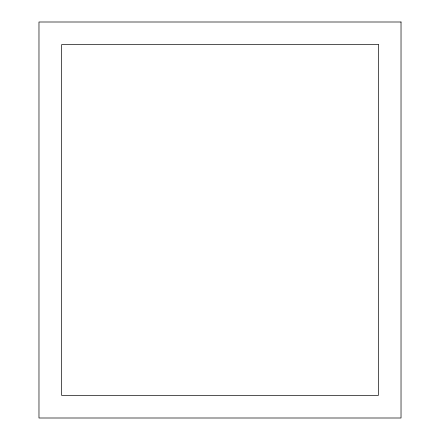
<?xml version="1.0" encoding="UTF-8"?>
<svg xmlns="http://www.w3.org/2000/svg" width="440" height="440" viewBox="0 0 440 440"><rect width="100%" height="100%" fill="white"/><g stroke="black" fill="none" stroke-linecap="round" stroke-linejoin="round"><path stroke-width="0.66" d="M401.027 22L38.973 22L38.973 418L401.027 418L401.027 22M378.4 44.627L61.6 44.627L61.6 395.373L378.4 395.373L378.4 44.627"/></g></svg>
